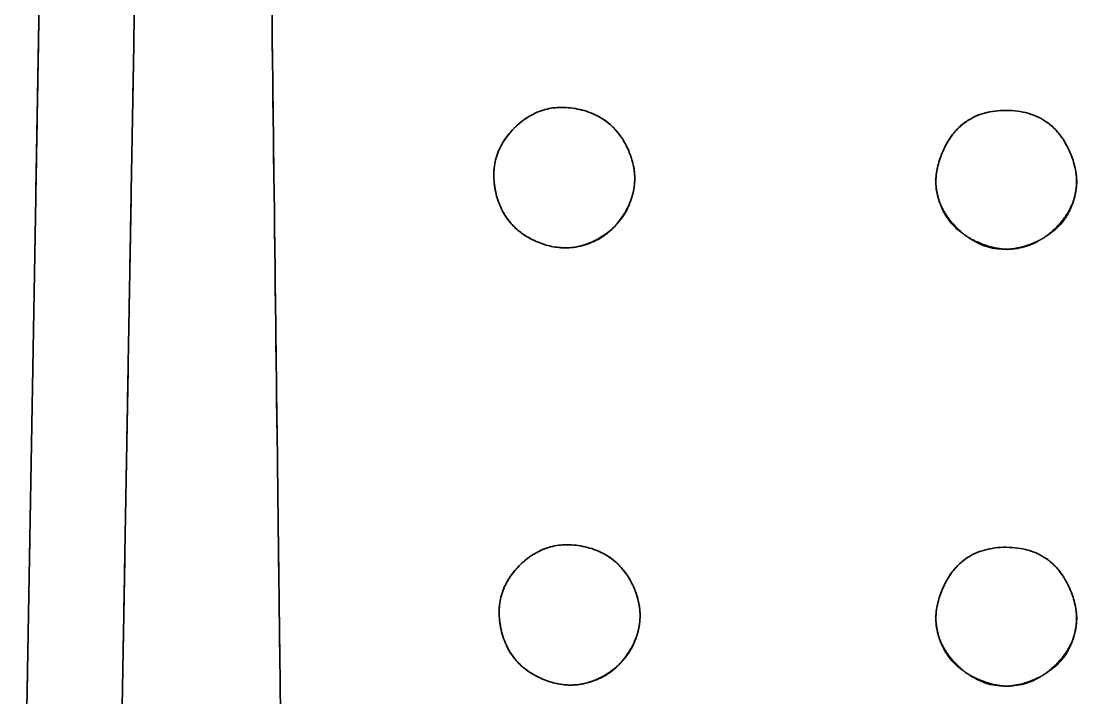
# Model space of a CAD drawing. Header units: millimetres. Extents: x 0 to 1874, y -1076 to 718.
# Drawn here: x 91.8 to 368.3, y -736.4 to -559.2 of the extents above; entities that cross this region are included whole.
import ezdxf

# ---------------------------------------------------------------- set-up
doc = ezdxf.new("R2010")
doc.units = ezdxf.units.MM
doc.layers.add('Blocks', color=7, linetype='Continuous')
doc.layers.add('Blocks$Inner', color=7, linetype='Continuous', lineweight=25, true_color=0x007f00)
doc.layers.add('Blocks$Outline', color=7, linetype='Continuous', lineweight=35, true_color=0xff3f3f)

# ---------------------------------------------------------------- blocks, each defined once
blk = doc.blocks.new('Balcony Lounge Chair Top')
at = {"layer": 'Blocks$Inner'}
for points, degree in [([(160.18, 162.02), (162.12, 4.37)], 1), ([(100.06, 149.12), (97.55, 5.6), (95.03, -137.92)], 2), ([(119.99, -138.36), (122.5, 5.16), (125.02, 148.69)], 2), ([(237.56, 63.8), (247.33, 64.1), (257.91, 80.44), (250.07, 98.3), (230.93, 102.01), (217.18, 88.16), (221.21, 69.08), (239.2, 61.56), (255.45, 72.25), (255.66, 82.02)], 2), ([(371.45, 81.61), (370.97, 69.49), (348.68, 60.38), (331.49, 77.47), (340.84, 99.8), (365.06, 99.72), (374.42, 77.38), (357.14, 60.38), (334.92, 69.64), (334.45, 81.74)], 2), ([(162.12, 4.37), (162.5, -26.37), (162.87, -57.11)], 2), ([(238.95, -50.7), (248.71, -50.39), (259.32, -34.08), (251.47, -16.23), (232.34, -12.53), (218.58, -26.36), (222.61, -45.45), (240.61, -52.93), (256.85, -42.24), (257.07, -32.47)], 2), ([(371.45, -32.8), (370.97, -44.92), (348.68, -54.03), (331.49, -36.95), (340.84, -14.61), (365.06, -14.69), (374.42, -37.03), (357.14, -54.03), (334.92, -44.78), (334.45, -32.68)], 2)]:
    blk.add_open_spline(points, degree=degree, dxfattribs=at)
at = {"layer": 'Blocks$Outline'}
for points, weights, knots in [([(117.13, -173.28), (117.71, -172.77), (118.23, -172.21), (119.73, -170.23), (120.36, -168.72), (120.97, -166), (121, -164.8), (120.87, -163.86), (120.11, -158.46), (119.81, -148.83), (119.99, -138.36), (121.67, -42.68), (123.34, 53.01), (125.02, 148.69), (125.05, 150.49), (124.69, 152.15), (123.53, 154.99), (122.71, 156.27), (120.61, 158.52), (119.31, 159.49), (117.75, 160.22), (117.71, 160.24), (117.66, 160.26), (117.84, 170.4), (118.01, 180.53), (118.19, 190.67), (118.24, 193.52), (118.83, 196.35), (119.91, 198.99), (120.5, 200.41), (121.24, 201.77), (122.96, 204.33), (123.95, 205.52), (125.06, 206.6), (126.16, 207.68), (127.37, 208.65), (129.97, 210.32), (131.35, 211.03), (132.79, 211.59), (133.89, 212.02), (135.02, 212.37), (136.17, 212.62)], [0.890982534074, 0.890940622098, 0.890900716351, 0.890775590108, 0.890702122623, 0.890599092995, 0.890569530852, 0.890569530852, 0.825651531487, 0.862128354536, 1, 1, 1, 1, 1, 1, 1, 1, 1, 1, 1, 1, 1, 0.967470636968, 0.967470636968, 0.967470636968, 1, 1, 1, 1, 1, 1, 1, 1, 1, 1, 1, 1, 1, 1, 1, 1], [194.383354, 194.383354, 194.383354, 194.383354, 196.621268, 196.621268, 201.887511, 201.887511, 207.153755, 207.153755, 207.153755, 244.985716, 244.985716, 244.985716, 503.183167, 503.183167, 503.183167, 508.12943, 508.12943, 513.075692, 513.075692, 518.021954, 518.021954, 518.156289, 518.156289, 518.156289, 548.694321, 548.694321, 548.694321, 557.329297, 557.329297, 557.329297, 561.980204, 561.980204, 566.631307, 566.631307, 566.631307, 571.283025, 571.283025, 575.935641, 575.935641, 575.935641, 579.480615, 579.480615, 579.480615, 579.480615]), ([(107.66, 160.36), (107.66, 160.36), (107.66, 160.36), (107.66, 160.36), (106.13, 159.71), (104.8, 158.79), (102.63, 156.62), (101.77, 155.37), (100.51, 152.57), (100.09, 150.93), (100.06, 149.12), (98.38, 53.44), (96.71, -42.24), (95.03, -137.92), (94.83, -149.34), (95.17, -159.82), (96, -165.59), (96.13, -166.46), (96.43, -167.53), (97.53, -169.9), (98.35, -171.2), (100.64, -173.57), (102.12, -174.61), (104.94, -175.81), (106.2, -176.13), (107.48, -176.26)], [1, 1, 1, 1, 1, 1, 1, 1, 1, 1, 1, 1, 1, 1, 0.860882519181, 0.825000587143, 0.892354203885, 0.892354203885, 0.892327946053, 0.89223565471, 0.892169621199, 0.892010518486, 0.891917449284, 0.891745368596, 0.891669829513, 0.891592963755], [24.753266, 24.753266, 24.753266, 24.753266, 24.753267, 24.753267, 24.753267, 29.677569, 29.677569, 34.623831, 34.623831, 39.570092, 39.570092, 39.570092, 297.767543, 297.767543, 297.767543, 350.498913, 350.498913, 350.498913, 355.46212, 355.46212, 360.425327, 360.425327, 365.388534, 365.388534, 368.94755, 368.94755, 368.94755, 368.94755])]:
    blk.add_rational_spline(points, weights, degree=3, knots=knots, dxfattribs=at)
for points, degree, knots in [([(160.18, 162.02), (160.83, 109.47), (161.47, 56.92), (162.12, 4.37), (162.37, -16.12), (162.62, -36.62), (162.87, -57.11), (163.44, -103.2), (164, -149.28), (164.57, -195.37)], 3, [-343.542174, -343.542174, -343.542174, -343.542174, -342.542174, -342.542174, -342.542174, -280.816544, -280.816544, -280.816544, -142.018657, -142.018657, -142.018657, -142.018657]), ([(241.75, 64.33), (236.17, 62.83), (221.21, 69.08), (217.18, 88.16), (230.93, 102.01), (250.07, 98.3), (255.66, 85.56), (255.66, 81.88)], 2, [-6.662972, -6.662972, -6.662972, -6, -5, -4, -3, -2, -1.572873, -1.572873, -1.572873]), ([(334.53, 80.45), (334.37, 84.35), (340.84, 99.8), (365.06, 99.72), (371.52, 84.3), (371.37, 80.44)], 2, [2.616081, 2.616081, 2.616081, 3, 4, 5, 5.380277, 5.380277, 5.380277]), ([(255.37, 78.9), (254.73, 75.52), (251.42, 70.41), (249.98, 68.96)], 2, [-1.3982115, -1.3982115, -1.3982115, -1, -0.7726829, -0.7726829, -0.7726829]), ([(342.4, 66.9), (341.22, 67.8), (336.74, 72.25), (335.4, 75.97)], 2, [1.8677205, 1.8677205, 1.8677205, 2, 2.3893337, 2.3893337, 2.3893337]), ([(370.59, 76.2), (369.28, 72.32), (364.37, 67.49), (362.89, 66.45)], 2, [5.5953239, 5.5953239, 5.5953239, 6, 6.1633033, 6.1633033, 6.1633033]), ([(249.98, 68.96), (248.78, 67.86), (244.58, 65.1), (241.75, 64.33)], 2, [-7.1794098, -7.1794098, -7.1794098, -7, -6.662972, -6.662972, -6.662972]), ([(353.27, 63.38), (349.79, 63.44), (344.05, 65.83), (342.4, 66.9)], 2, [6.6611997, 6.6611997, 6.6611997, 7, 7.1782207, 7.1782207, 7.1782207]), ([(362.89, 66.45), (361.48, 65.61), (356.43, 63.55), (353.27, 63.38)], 2, [0.8518235, 0.8518235, 0.8518235, 1, 1.3046201, 1.3046201, 1.3046201]), ([(243.17, -50.15), (237.58, -51.67), (222.61, -45.45), (218.58, -26.36), (232.34, -12.53), (251.47, -16.23), (257.07, -28.96), (257.06, -32.63)], 2, [-6.663959, -6.663959, -6.663959, -6, -5, -4, -3, -2, -1.573353, -1.573353, -1.573353]), ([(334.53, -33.97), (334.37, -30.06), (340.84, -14.61), (365.06, -14.69), (371.52, -30.11), (371.37, -33.97)], 2, [2.616081, 2.616081, 2.616081, 3, 4, 5, 5.380277, 5.380277, 5.380277]), ([(256.76, -35.69), (256.1, -39.02), (252.79, -44.12), (251.33, -45.58)], 2, [-1.3941579, -1.3941579, -1.3941579, -1, -0.7692536, -0.7692536, -0.7692536]), ([(342.4, -47.52), (341.22, -46.62), (336.74, -42.16), (335.4, -38.44)], 2, [1.8677205, 1.8677205, 1.8677205, 2, 2.3893337, 2.3893337, 2.3893337]), ([(370.59, -38.22), (369.28, -42.09), (364.37, -46.92), (362.89, -47.96)], 2, [5.5953239, 5.5953239, 5.5953239, 6, 6.1633033, 6.1633033, 6.1633033]), ([(251.33, -45.58), (250.15, -46.65), (246, -49.38), (243.17, -50.15)], 2, [-7.1747746, -7.1747746, -7.1747746, -7, -6.6639591, -6.6639591, -6.6639591]), ([(353.27, -51.03), (349.79, -50.97), (344.05, -48.58), (342.4, -47.52)], 2, [6.6611997, 6.6611997, 6.6611997, 7, 7.1782207, 7.1782207, 7.1782207]), ([(362.89, -47.96), (361.48, -48.8), (356.43, -50.86), (353.27, -51.03)], 2, [0.8518235, 0.8518235, 0.8518235, 1, 1.3046201, 1.3046201, 1.3046201])]:
    blk.add_open_spline(points, degree=degree, knots=knots, dxfattribs=at)
for points in [[(255.66, 81.88), (255.62, 80.33), (255.37, 78.9)], [(335.4, 75.97), (334.74, 78.05), (334.53, 80.45)], [(371.37, 80.44), (371.18, 78.18), (370.59, 76.2)], [(257.06, -32.63), (257.02, -34.22), (256.76, -35.69)], [(335.4, -38.44), (334.74, -36.36), (334.53, -33.97)], [(371.37, -33.97), (371.18, -36.23), (370.59, -38.22)]]:
    blk.add_open_spline(points, degree=2, dxfattribs=at)

msp = doc.modelspace()

# ---------------------------------------------------------------- block references
at = {"layer": 'Blocks'}
msp.add_blockref('Balcony Lounge Chair Top', (-3.12, -682.33), dxfattribs=at)

doc.saveas('drawing.dxf')
